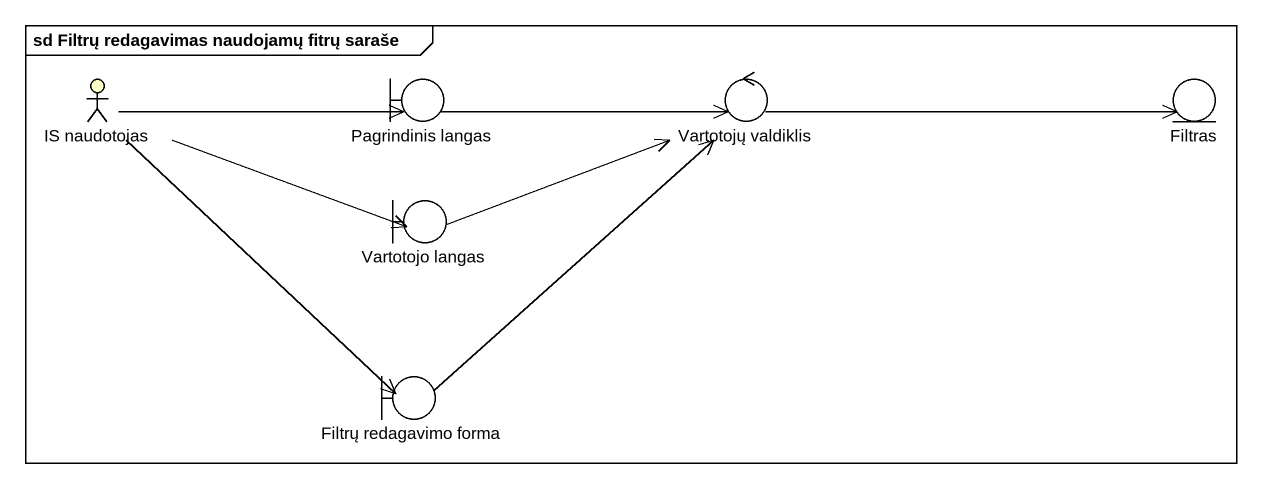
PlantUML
@startuml
mainframe sd Filtrų redagavimas naudojamų fitrų saraše
actor "IS naudotojas" as IS_naudotojas #FFFFCC
boundary "Pagrindinis langas" as Pagrindinis_langas
control "Vartotojų valdiklis" as Vartotojų_valdiklis
entity Filtras
boundary "Vartotojo langas" as Vartotojo_langas
boundary "Filtrų redagavimo forma" as Filtrų_redagavimo_forma
IS_naudotojas -right-> Pagrindinis_langas
IS_naudotojas -right-> Vartotojo_langas
IS_naudotojas --> Filtrų_redagavimo_forma
Pagrindinis_langas -right-> Vartotojų_valdiklis
Vartotojų_valdiklis -right-> Filtras
Vartotojo_langas -right-> Vartotojų_valdiklis
Filtrų_redagavimo_forma -up-> Vartotojų_valdiklis
@enduml
